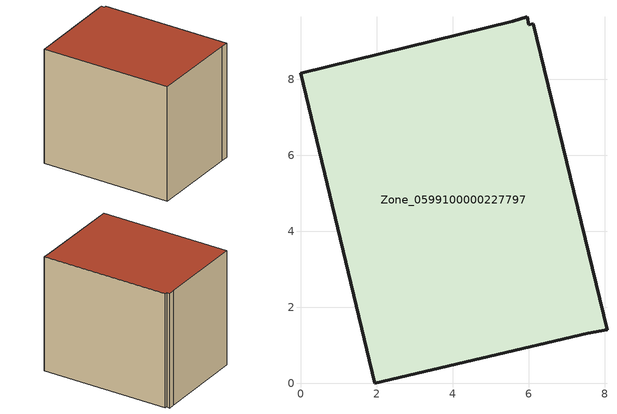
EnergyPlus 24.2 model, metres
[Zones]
Zone_0599100000227797
 floor ground (C_G): 6.01,9.43 6.12,9.45 8.06,1.41 7.56,1.32 1.96,0 0,8.16 5.58,9.53 5.96,9.65 z0
 wall outside (C_F): 5.58,9.53 0,8.16 1.96,0 7.56,1.32 8.06,1.41 6.12,9.45 6.01,9.43 5.96,9.65 5.58,9.53 z0:7.47
 roof outside (C_R): 6.12,9.45 6.01,9.43 5.96,9.65 5.58,9.53 0,8.16 1.96,0 7.56,1.32 8.06,1.41 z7.47
[BUILDING]
Pand.0599100000227797: North Axis=0; Terrain=City; Loads Convergence Tolerance Value=0.04; Temperature Convergence Tolerance Value=0.4; Solar Distribution=FullExterior; Maximum Number of Warmup Days=25; Minimum Number of Warmup Days=1
[Site:Location]
Rotterdam.The.Hague.AP_ZH_NLD Design_Conditions: Latitude=51.96; Longitude=4.45; Time Zone=1; Elevation=-4.5
[SITE:GROUNDTEMPERATURE:BUILDINGSURFACE]
18, 18, 18, 18, 18, 18, 18, 18, 18, 18, 18, 18
[MATERIAL] Thermal Absorptance=0.9; Solar Absorptance=0.7; Visible Absorptance=0.7
Name | Roughness | Thickness | Conductivity | Density | Specific Heat
G.TC.1965-1974 | MediumSmooth | 0.15 | 0.882353 | 540 | 1210
F.TC.1965-1974 | Rough | 0.3 | 0.697674 | 1920 | 840
R.TC.1965-1974 | MediumRough | 0.2 | 0.232558 | 1500 | 1000
[CONSTRUCTION]
C_G: G.TC.1965-1974
C_F: F.TC.1965-1974
C_R: R.TC.1965-1974
[ZONE]
Zone_0599100000227797: Type=1; Multiplier=1; Ceiling Height=Autocalculate; Volume=Autocalculate; Floor Area=autocalculate; Part of Total Floor Area=Yes
[ZONEINFILTRATION:DESIGNFLOWRATE]
Infil_Zone_0599100000227797: Zone or ZoneList or Space or SpaceList=Zone_0599100000227797; Schedule=AlwaysOn; Design Flow Rate Calculation Method=Flow/Area; Flow Rate per Floor Area=0.003; Constant Term Coefficient=1; Temperature Term Coefficient=0; Velocity Term Coefficient=0; Velocity Squared Term Coefficient=0
[HVACTEMPLATE:ZONE:IDEALLOADSAIRSYSTEM]
Zone_0599100000227797: Maximum Heating Supply Air Temperature=50; Minimum Cooling Supply Air Temperature=13; Maximum Heating Supply Air Humidity Ratio=0.0156; Minimum Cooling Supply Air Humidity Ratio=0.0077; Heating Limit=NoLimit; Cooling Limit=NoLimit; Dehumidification Control Type=ConstantSensibleHeatRatio; Cooling Sensible Heat Ratio=0.7; Dehumidification Setpoint=60; Humidification Control Type=None; Humidification Setpoint=30; Outdoor Air Method=None; Outdoor Air Flow Rate per Person=0.00944; Outdoor Air Flow Rate per Zone Floor Area=0; Outdoor Air Flow Rate per Zone=0; Demand Controlled Ventilation Type=None; Outdoor Air Economizer Type=NoEconomizer; Heat Recovery Type=None; Sensible Heat Recovery Effectiveness=0.7; Latent Heat Recovery Effectiveness=0.65
[ZONECONTROL:THERMOSTAT]
ThermostatControl_Zone_0599100000227797: Zone or ZoneList=Zone_0599100000227797; Control Type Schedule=DualSetpointControlType; Control 1=Thermostat_Zone_0599100000227797; Temperature Difference Between Cutout And Setpoint=0
[THERMOSTATSETPOINT:DUALSETPOINT]
Thermostat_Zone_0599100000227797: Heating Setpoint Temperature Schedule=HeatingSetpoint_Zone_0599100000227797; Cooling Setpoint Temperature Schedule=CoolingSetpoint_Zone_0599100000227797
[SCHEDULE:COMPACT]
HeatingSetpoint_Zone_0599100000227797: Through: 12/31, For: AllDays, Until: 24:00, 21
CoolingSetpoint_Zone_0599100000227797: Through: 12/31, For: AllDays, Until: 24:00, 24
DualSetpointControlType: Through: 12/31, For: AllDays, Until: 24:00, 4
AlwaysOn: Through: 12/31, For: AllDays, Until: 24:00, 1
